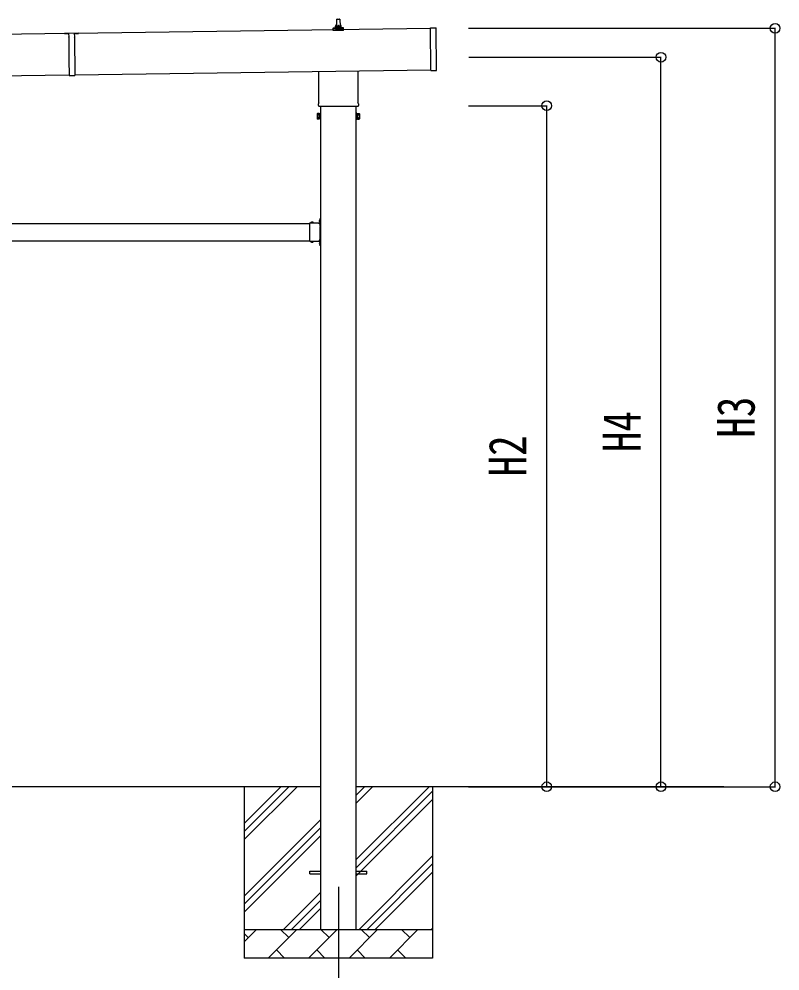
# Model space of a CAD drawing. Units: millimetres, scale not verified. Extents: x -16820 to 16820, y -11880 to 11880.
# Drawn here: x -1169 to 1497, y -3435 to -100 of the extents above; entities that cross this region are included whole.
import ezdxf
from ezdxf.enums import TextEntityAlignment as Align

# ---------------------------------------------------------------- set-up
doc = ezdxf.new("R2010")
doc.units = ezdxf.units.MM
doc.header["$LTSCALE"] = 50
for name, color, linetype in [('0-4_YKK_12', 2, 'Continuous'), ('0-5_YKK_13', 4, 'Continuous'), ('0-6_YKK_A1', 4, 'Continuous'), ('0-7_YKK_D', 6, 'Continuous')]:
    doc.layers.add(name, color=color, linetype=linetype)
doc.styles.add('ＭＳ ゴシック', font='')
doc.styles.get('ＭＳ ゴシック').set_extended_font_data('MS Gothic')

msp = doc.modelspace()

# ---------------------------------------------------------------- linework, layer by layer
at = {"layer": '0-4_YKK_12'}
msp.add_line((-50.18, -3139.52), (-50.18, -3639.52), dxfattribs=at)
at = {"layer": '0-5_YKK_13'}
for p, q in [((-68.43, -140.05), (-68.43, -132.34)), ((-68.05, -131.55), (-32.32, -131.55)), ((-67.67, -131.36), (-60.95, -129.73)), ((-60.57, -129.55), (-39.8, -129.55)), ((-60.18, -128.76), (-60.18, -124.55)), ((-59.18, -124.55), (-41.18, -124.55)), ((-56.18, -124.55), (-55.46, -101.02)), ((-54.46, -100.05), (-45.91, -100.05)), ((-44.91, -101.02), (-44.18, -124.55)), ((-40.18, -128.76), (-40.18, -124.55)), ((-32.7, -131.36), (-39.42, -129.73)), ((-31.93, -140.05), (-31.93, -132.34)), ((271.86, -130.83), (290.86, -130.56)), ((274, -280.81), (271.86, -130.83)), ((293.98, -279.53), (291.87, -131.54)), ((-960.46, -149.92), (-1010.46, -150.64)), ((-1010.46, -150.64), (-1010.45, -151.14)), ((-1010.45, -151.14), (-995.45, -150.92)), ((-995.46, -150.42), (-995.28, -162.82)), ((-995.27, -163.62), (-994.93, -187.82)), ((-975.46, -150.14), (-975.29, -162.54)), ((-975.46, -150.64), (-960.46, -150.42)), ((-975.27, -163.34), (-974.93, -187.53)), ((-960.46, -149.92), (-960.46, -150.42)), ((-31.93, -140.05), (-68.43, -140.05)), ((-994.91, -188.62), (-994.51, -216.82)), ((-974.92, -188.33), (-974.51, -216.53)), ((-994.5, -217.62), (-994.15, -241.81)), ((-974.5, -217.33), (-974.16, -241.53)), ((-994.14, -242.61), (-993.36, -297.7)), ((-974.15, -242.33), (-973.36, -297.42)), ((-993.36, -297.71), (-973.36, -297.42)), ((-118.48, -394.04), (-118.48, -283.39)), ((18.12, -281.44), (18.12, -394.04)), ((274, -280.81), (293, -280.54)), ((-120.18, -402.81), (-120.18, -397.31)), ((19.82, -397.31), (19.82, -402.81)), ((-124.18, -432.31), (-123.42, -431)), ((-124.18, -432.31), (-124.18, -449.31)), ((17.75, -406.31), (-118.12, -406.31)), ((23.82, -432.31), (23.06, -431)), ((23.82, -432.31), (23.82, -449.31)), ((-124.18, -449.31), (-123.42, -450.63)), ((-117.18, -435.9), (-123.42, -435.9)), ((-117.18, -445.72), (-123.42, -445.72)), ((-117.18, -450.63), (-123.42, -450.63)), ((-114.68, -450.01), (-117.18, -450.01)), ((14.32, -450.01), (16.82, -450.01)), ((16.82, -435.9), (23.06, -435.9)), ((16.82, -445.72), (23.06, -445.72)), ((16.82, -450.63), (23.06, -450.63)), ((23.82, -449.31), (23.06, -450.63)), ((-114.28, -799.02), (-112.68, -799.02)), ((-114.28, -815.98), (-114.28, -799.02)), ((-150.68, -824.81), (-150.68, -814.42)), ((-150.68, -814.42), (-114.28, -814.42)), ((-150.68, -866.81), (-150.68, -826.24)), ((-147.42, -813.56), (-147.42, -813.72)), ((-146.72, -814.42), (-138.65, -814.42)), ((-143.81, -814.42), (-145.13, -811.77)), ((-141.56, -814.42), (-140.23, -811.77)), ((-137.95, -813.56), (-137.95, -813.72)), ((-118.38, -806.52), (-112.68, -806.52)), ((-114.68, -816.02), (-117.68, -816.02)), ((-114.28, -805.4), (-116.94, -804.07)), ((-114.28, -807.65), (-116.94, -808.97)), ((-115.15, -801.79), (-114.98, -801.79)), ((-115.15, -811.26), (-114.98, -811.26)), ((-114.68, -824.81), (-114.68, -818.02)), ((-114.68, -866.81), (-114.68, -826.24)), ((-114.28, -802.49), (-114.28, -810.56)), ((-112.68, -803.52), (-114.28, -803.52)), ((-114.28, -804.52), (-112.68, -804.52)), ((-114.28, -808.52), (-112.68, -808.52)), ((-112.68, -809.52), (-114.28, -809.52)), ((-150.68, -878.62), (-150.68, -868.24)), ((-150.68, -878.62), (-114.28, -878.62)), ((-147.42, -879.49), (-147.42, -879.32)), ((-146.72, -878.62), (-138.65, -878.62)), ((-143.81, -878.62), (-145.13, -881.28)), ((-141.56, -878.62), (-140.23, -881.28)), ((-137.95, -879.49), (-137.95, -879.32)), ((-117.68, -877.02), (-114.68, -877.02)), ((-114.28, -885.4), (-116.94, -884.07)), ((-114.28, -887.65), (-116.94, -888.97)), ((-115.15, -881.79), (-114.98, -881.79)), ((-115.15, -891.26), (-114.98, -891.26)), ((-114.68, -875.02), (-114.68, -868.24)), ((-114.28, -894.02), (-114.28, -877.06)), ((-114.28, -882.49), (-114.28, -890.56)), ((-114.28, -884.52), (-112.68, -884.52)), ((-114.28, -888.52), (-112.68, -888.52)), ((-114.28, -894.02), (-112.68, -894.02)), ((-150.18, -3085.02), (-112.68, -3085.02)), ((-150.18, -3094.02), (-150.18, -3085.02)), ((-150.18, -3094.02), (-112.68, -3094.02)), ((12.32, -3085.02), (49.82, -3085.02)), ((12.32, -3094.02), (49.82, -3094.02)), ((49.82, -3094.02), (49.82, -3085.02))]:
    msp.add_line(p, q, dxfattribs=at)
for points in [[(-117.18, -450.63), (-117.18, -431), (-123.42, -431)], [(-117.18, -450.01), (-117.18, -431.61), (-114.68, -431.61)], [(16.82, -450.01), (16.82, -431.61), (14.32, -431.61)], [(16.82, -450.63), (16.82, -431), (23.06, -431)], [(-112.68, -814.02), (-112.68, -808.02), (-112.68, -805.02), (-112.68, -799.02)], [(-114.68, -818.02), (-117.68, -818.02), (-117.68, -814.42)], [(-114.68, -875.02), (-117.68, -875.02), (-117.68, -878.62)], [(-112.68, -894.02), (-112.68, -888.02), (-112.68, -885.02), (-112.68, -879.02)]]:
    msp.add_lwpolyline(points, dxfattribs=at)
for points in [[(-114.68, -451.31), (-114.68, -430.31), (-112.68, -430.31), (-112.68, -451.31)], [(14.32, -451.31), (14.32, -430.31), (12.32, -430.31), (12.32, -451.31)]]:
    msp.add_lwpolyline(points, close=True, dxfattribs=at)
for centre, radius, start, end in [((-67.43, -132.34), 1, 103.62699, 180), ((-61.18, -128.76), 1, 283.62699, 0), ((-56.1, -125.18), 4.13, 90, 171.17633), ((-59.18, -125.55), 1, 90, 180), ((-54.46, -101.05), 1, 90, 178.60509), ((-46.85, -124.55), 4.83, 133.60282, 180), ((-53.52, -124.55), 4.83, 0, 46.39718), ((-45.91, -101.05), 1, 1.39491, 90), ((-44.27, -125.18), 4.13, 8.82367, 90), ((-41.18, -125.55), 1, 0, 90), ((-39.18, -128.76), 1, 180, 256.37301), ((-32.93, -132.34), 1, 0, 76.37301), ((290.87, -131.56), 1, 0.81845, 90.81845), ((-995.58, -163.23), 0.5, 307.68835, 53.94855), ((-974.98, -162.93), 0.5, 127.68835, 233.94855), ((-995.22, -188.22), 0.5, 307.68835, 53.94855), ((-974.62, -187.93), 0.5, 127.68835, 233.94855), ((-994.81, -217.22), 0.5, 307.68835, 53.94855), ((-974.21, -216.93), 0.5, 127.68835, 233.94855), ((-994.45, -242.22), 0.5, 307.68835, 53.94855), ((-973.85, -241.92), 0.5, 127.68835, 233.94855), ((292.98, -279.54), 1, 270.81845, 0.81845), ((-116.18, -397.31), 4, 125.09963, 180), ((15.82, -397.31), 4, 0, 54.90037), ((-119.84, -433.45), 4.34, 145.61575, 214.38425), ((-116.18, -402.81), 4, 180, 194.47751), ((-116.18, -402.81), 4, 194.47751, 241.04498), ((15.82, -402.81), 4, 298.95502, 345.52249), ((15.82, -402.81), 4, 345.52249, 0), ((19.47, -433.45), 4.34, 325.61575, 34.38425), ((-119.84, -448.17), 4.34, 145.61575, 214.38425), ((-107.94, -440.81), 16.24, 162.41205, 197.58795), ((7.58, -440.81), 16.24, 342.41205, 17.58795), ((19.47, -448.17), 4.34, 325.61575, 34.38425), ((-151.38, -825.52), 1, 314.427, 45.573), ((-146.56, -813.56), 0.862, 129.12355, 180), ((-146.72, -813.72), 0.7, 180, 270), ((-142.68, -818.32), 7, 90, 129.12355), ((-142.68, -818.32), 7, 50.87645, 90), ((-138.65, -813.72), 0.7, 270, 0), ((-138.81, -813.56), 0.862, 0, 50.87645), ((-110.38, -806.52), 7, 140.87645, 180), ((-110.38, -806.52), 7, 180, 219.12355), ((-115.15, -802.65), 0.862, 90, 140.87645), ((-115.15, -810.4), 0.862, 219.12355, 270), ((-114.98, -802.49), 0.7, 0, 90), ((-114.98, -810.56), 0.7, 270, 0), ((-113.98, -825.52), 1, 134.427, 225.573), ((-114.68, -814.02), 2, 270, 0), ((-151.38, -867.52), 1, 314.427, 45.573), ((-113.98, -867.52), 1, 134.427, 225.573), ((-146.72, -879.32), 0.7, 90, 180), ((-146.56, -879.49), 0.862, 180, 230.87645), ((-142.68, -874.72), 7, 230.87645, 270), ((-142.68, -874.72), 7, 270, 309.12355), ((-138.65, -879.32), 0.7, 0, 90), ((-138.81, -879.49), 0.862, 309.12355, 0), ((-110.38, -886.52), 7, 140.87645, 180), ((-110.38, -886.52), 7, 180, 219.12355), ((-115.15, -882.65), 0.862, 90, 140.87645), ((-115.15, -890.4), 0.862, 219.12355, 270), ((-114.98, -882.49), 0.7, 0, 90), ((-114.98, -890.56), 0.7, 270, 0), ((-114.68, -879.02), 2, 0, 90)]:
    msp.add_arc(centre, radius, start, end, dxfattribs=at)
at = {"layer": '0-6_YKK_A1'}
for p, q in [((271.89, -132.83), (-975.46, -150.64)), ((-995.45, -150.92), (-6382.49, -227.85)), ((-6380.42, -372.84), (-993.38, -295.89)), ((-973.38, -295.6), (273.96, -277.78)), ((-112.68, -406.31), (-112.68, -3289.52)), ((12.32, -3289.52), (12.32, -406.31)), ((-2949.68, -816.52), (-150.68, -816.52)), ((-2949.68, -876.52), (-150.68, -876.52)), ((-117.68, -876.52), (-113.18, -876.52)), ((-112.68, -2789.52), (-2987.68, -2789.52)), ((-380.18, -2789.52), (-380.18, -3389.52)), ((-380.18, -2974.57), (-195.13, -2789.52)), ((-380.18, -2946.29), (-223.42, -2789.52)), ((-380.18, -2918.01), (-251.7, -2789.52)), ((1300.7, -2789.52), (12.32, -2789.52)), ((12.32, -3044.62), (267.42, -2789.52)), ((12.32, -2846.63), (69.43, -2789.52)), ((12.32, -2818.35), (41.14, -2789.52)), ((279.82, -2789.52), (279.82, -3389.52)), ((12.32, -3072.91), (279.82, -2805.41)), ((12.32, -3101.19), (279.82, -2833.69)), ((-380.18, -3172.56), (-112.68, -2905.06)), ((-380.18, -3200.85), (-112.68, -2933.35)), ((-380.18, -3229.13), (-112.68, -2961.63)), ((21.97, -3289.52), (279.82, -3031.68)), ((50.26, -3289.52), (279.82, -3059.97)), ((78.54, -3289.52), (279.82, -3088.25)), ((-242.58, -3289.52), (-112.68, -3159.62)), ((-214.3, -3289.52), (-112.68, -3187.91)), ((-186.02, -3289.52), (-112.68, -3216.19)), ((-380.18, -3289.52), (279.82, -3289.52)), ((-380.18, -3332.42), (-337.29, -3289.52)), ((-295.87, -3389.52), (-195.87, -3289.52)), ((-224.42, -3318.08), (-252.98, -3289.52)), ((-154.45, -3389.52), (-54.45, -3289.52)), ((-83, -3318.08), (-111.55, -3289.52)), ((-13.03, -3389.52), (86.97, -3289.52)), ((58.42, -3318.08), (29.87, -3289.52)), ((128.39, -3389.52), (228.39, -3289.52)), ((199.84, -3318.08), (171.29, -3289.52)), ((276.53, -3289.52), (279.82, -3286.24)), ((-365.84, -3318.08), (-380.18, -3303.74)), ((-267.32, -3360.97), (-238.76, -3389.52)), ((-125.89, -3360.97), (-97.34, -3389.52)), ((15.53, -3360.97), (44.08, -3389.52)), ((156.95, -3360.97), (185.5, -3389.52)), ((279.82, -3389.52), (-380.18, -3389.52))]:
    msp.add_line(p, q, dxfattribs=at)
msp.add_lwpolyline([(-117.68, -816.52), (-113.18, -816.52), (-113.18, -876.52)], dxfattribs=at)
at = {"layer": '0-7_YKK_D'}
for p, q in [((405.43, -132.34), (1480.82, -132.34)), ((1479.82, -2789.52), (1479.82, -132.34)), ((406.43, -233.81), (1080.82, -233.81)), ((1079.82, -2789.52), (1079.82, -233.81)), ((405.43, -403.81), (680.82, -403.81)), ((679.82, -2789.52), (679.82, -403.81)), ((405.43, -2789.52), (680.82, -2789.52)), ((405.43, -2789.52), (1480.82, -2789.52)), ((405.43, -2789.52), (1080.82, -2789.52))]:
    msp.add_line(p, q, dxfattribs=at)
for centre in [(1479.82, -132.34), (1079.82, -233.81), (679.82, -403.81), (679.82, -2789.52), (1079.82, -2789.52), (1479.82, -2789.52)]:
    msp.add_circle(centre, 17, dxfattribs=at)

# ---------------------------------------------------------------- texts
at = {"layer": '0-7_YKK_D', "style": 'ＭＳ ゴシック', "width": 0.8}
for s, p in [('H3', (1447.82, -1566.53)), ('H4', (1047.82, -1617.27)), ('H2', (647.82, -1702.27))]:
    msp.add_text(s, height=132, rotation=90, dxfattribs=at).set_placement(p, align=Align.BOTTOM_LEFT)

doc.saveas('drawing.dxf')
